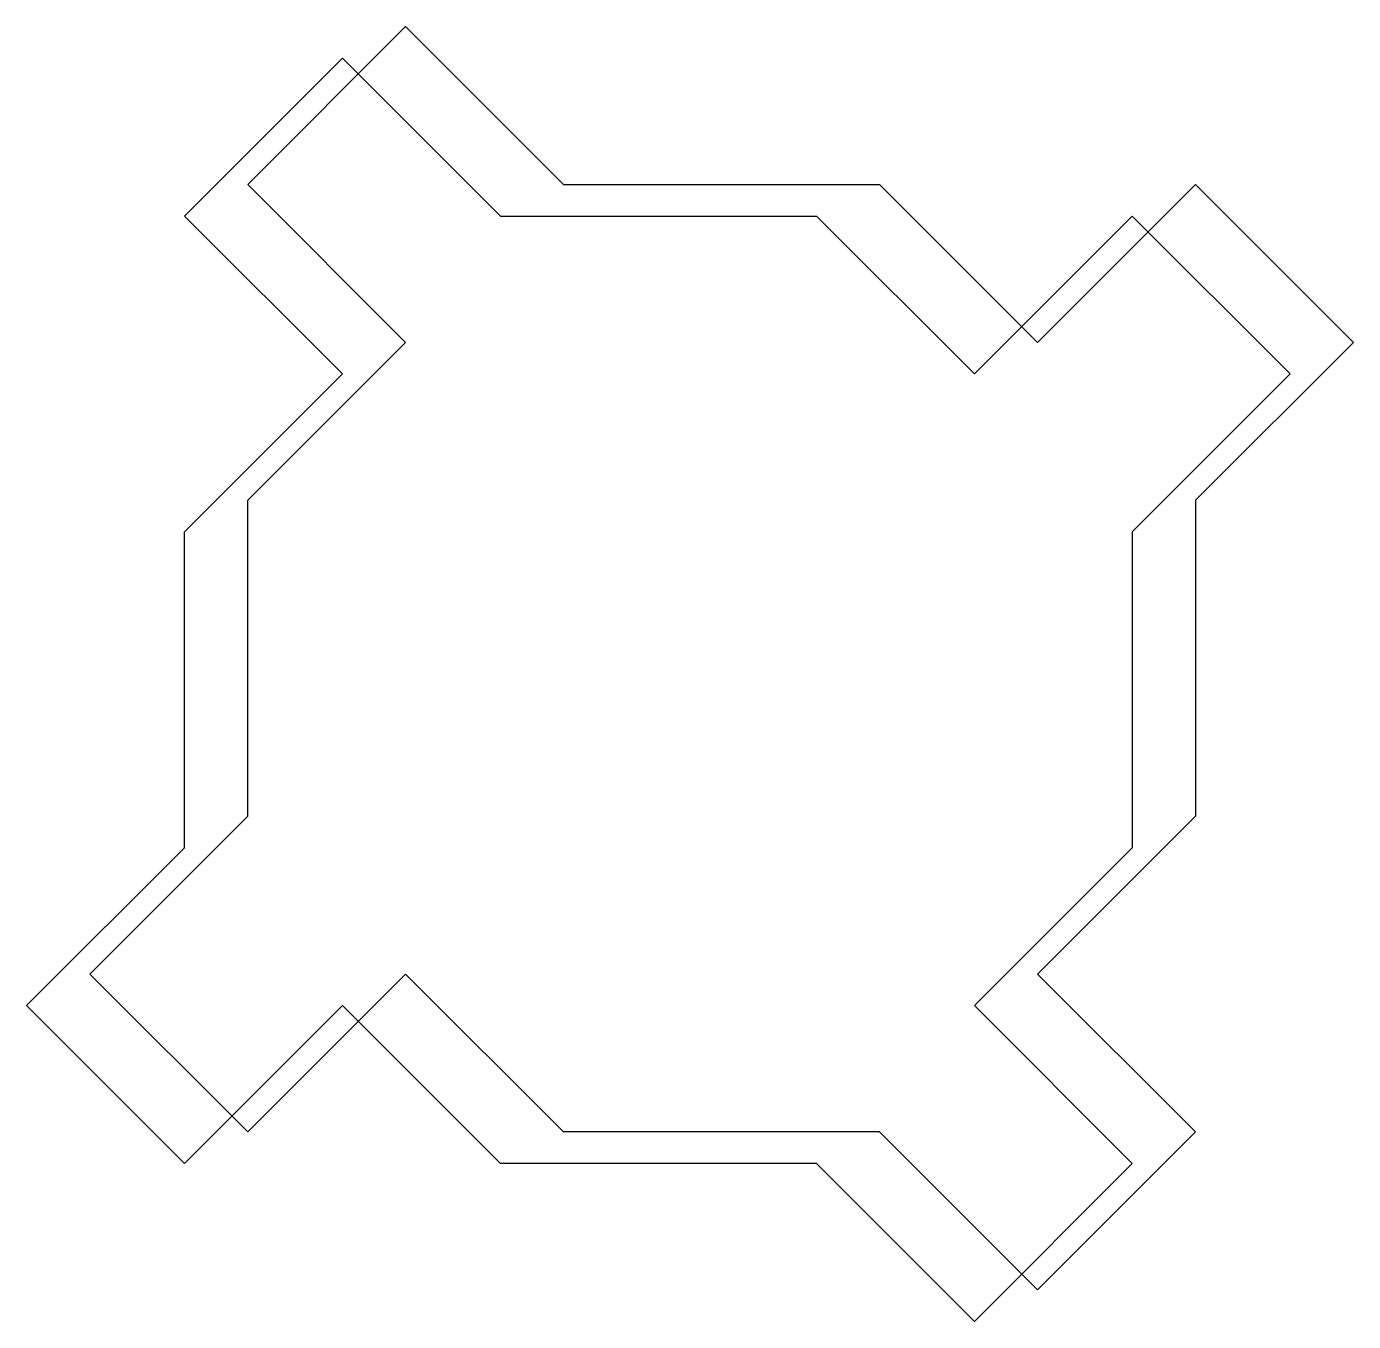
# Model space of a CAD drawing. Header units: millimetres. Extents: x -5 to 37, y -5 to 36.
import ezdxf

# ---------------------------------------------------------------- set-up
doc = ezdxf.new("R2010")
doc.units = ezdxf.units.MM
doc.layers.add('polyA', color=7, linetype='Continuous', lineweight=25, true_color=0x000000)
doc.layers.add('polyB', color=7, linetype='Continuous', lineweight=25, true_color=0x000000)

msp = doc.modelspace()

# ---------------------------------------------------------------- linework, layer by layer
at = {"layer": 'polyA', "color": 1, "true_color": 0xff0000}
for p, q in [((0, 30), (5, 35)), ((5, 35), (10, 30)), ((5, 25), (0, 30)), ((10, 30), (20, 30)), ((20, 30), (25, 25)), ((25, 25), (30, 30)), ((30, 30), (35, 25)), ((0, 20), (5, 25)), ((35, 25), (30, 20)), ((0, 10), (0, 20)), ((30, 20), (30, 10)), ((-5, 5), (0, 10)), ((30, 10), (25, 5)), ((0, 0), (-5, 5)), ((5, 5), (0, 0)), ((10, 0), (5, 5)), ((25, 5), (30, 0)), ((20, 0), (10, 0)), ((25, -5), (20, 0)), ((30, 0), (25, -5))]:
    msp.add_line(p, q, dxfattribs=at)
at = {"layer": 'polyB', "color": 3, "true_color": 0x00ff00}
for p, q in [((2, 31), (7, 36)), ((7, 36), (12, 31)), ((7, 26), (2, 31)), ((12, 31), (22, 31)), ((22, 31), (27, 26)), ((27, 26), (32, 31)), ((32, 31), (37, 26)), ((2, 21), (7, 26)), ((37, 26), (32, 21)), ((2, 11), (2, 21)), ((32, 21), (32, 11)), ((-3, 6), (2, 11)), ((32, 11), (27, 6)), ((2, 1), (-3, 6)), ((7, 6), (2, 1)), ((12, 1), (7, 6)), ((27, 6), (32, 1)), ((22, 1), (12, 1)), ((27, -4), (22, 1)), ((32, 1), (27, -4))]:
    msp.add_line(p, q, dxfattribs=at)

doc.saveas('drawing.dxf')
